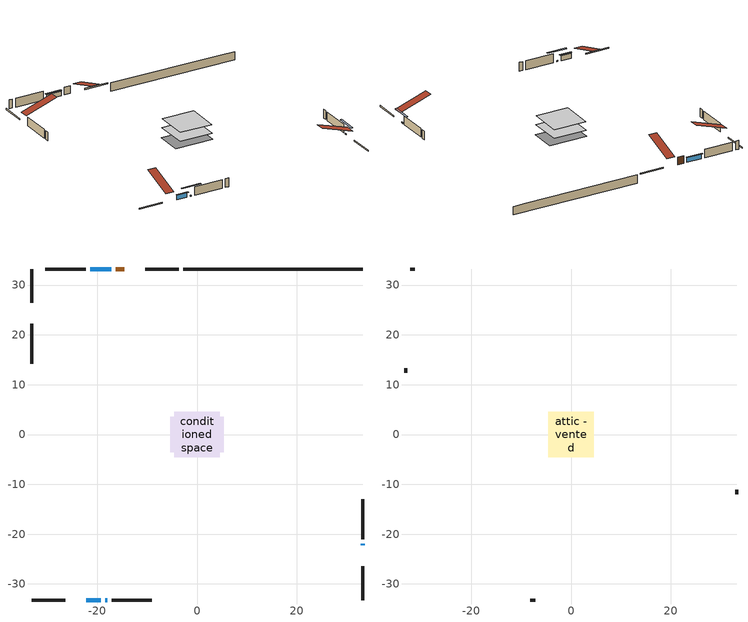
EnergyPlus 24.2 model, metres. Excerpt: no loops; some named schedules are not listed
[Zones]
conditioned space
 floor adiabatic (AdiabaticFloorConstruction): -4.6,-4.6 -4.6,4.6 4.6,4.6 4.6,-4.6 z0.54
 floor foundation (Slab1 construction): -5.4,-3.59 -5.4,3.59 5.4,3.59 5.4,-3.59 z-1.75
 wall outside (RimJoist1 construction): -3.69,33.21 -10.43,33.21 / -33.21,-33.21 -26.47,-33.21 / -33.21,33.21 -33.21,26.47 / 33.21,-33.21 33.21,-26.47 z0.54:0.84
 wall outside (AdiabaticWallConstruction 1): -14.63,33.21 -16.31,33.21 z0.54:2.57
 wall outside (AdiabaticWallConstruction): -17.24,33.21 -21.44,33.21 z0.54:1.77; -22.27,-33.21 -19.32,-33.21 z0.54:1.84; 33.21,-22.27 33.21,-21.92 / -18.39,-33.21 -18.05,-33.21 z0.54:0.84
 wall outside (Wall1 construction): -22.36,33.21 -30.4,33.21 / -17.12,-33.21 -9.08,-33.21 / -33.21,22.27 -33.21,14.23 / 33.21,-21 33.21,-12.96 z0.54:2.98
 wall foundation (FoundationWall1 construction): -2.76,33.21,-1.75 -2.76,33.21,0.54 29.61,33.21,0.54 29.61,33.21,0.48 33.21,33.21,0.48 33.21,33.21,-1.75
 window (WindowConstruction): -17.24,33.21 -21.43,33.21 z0.54:1.77
 window (WindowConstruction 1): -22.27,-33.21 -19.32,-33.21 z0.54:1.84
 window (WindowConstruction 2): 33.21,-22.27 33.21,-21.93 z0.54:0.84
 window (WindowConstruction 3): -18.39,-33.21 -18.05,-33.21 z0.54:0.84
 door (Door): -14.63,33.21 -16.31,33.21 z0.54:2.57
 ceiling adiabatic (AdiabaticFloorConstruction): 4.6,-4.6 4.6,4.6 -4.6,4.6 -4.6,-4.6 z0.54
attic - vented
 floor to conditioned space (Floor1 construction Reversed): -4.56,-4.56 -4.56,4.56 4.56,4.56 4.56,-4.56 z2.98
 wall outside (Wall2 construction): -31.33,33.21 -32.28,33.21 / -8.15,-33.21 -7.2,-33.21 / -33.21,13.3 -33.21,12.35 / 33.21,-12.03 33.21,-11.08 z0.54:2.98
 roof outside (Roof1 construction): -13.7,33.21,2.98 -13.7,24.33,5.94 -11.36,24.33,5.94 -11.36,33.21,2.98; -23.2,-33.21,2.98 -23.2,-24.33,5.94 -25.54,-24.33,5.94 -25.54,-33.21,2.98; -33.21,23.2,2.98 -24.33,23.2,5.94 -24.33,25.54,5.94 -33.21,25.54,2.98; 33.21,-23.2,2.98 24.33,-23.2,5.94 24.33,-25.54,5.94 33.21,-25.54,2.98
shading: -21.64,33.21 -17.04,33.21 -17.04,33.62 -21.64,33.62 z1.97; -19.12,-33.21 -22.47,-33.21 -22.47,-33.62 -19.12,-33.62 z2.04; 33.21,-19.29 33.21,-24.91 33.62,-24.91 33.62,-19.29 z3.48; -15.41,-33.21 -21.03,-33.21 -21.03,-33.62 -15.41,-33.62 z3.48
[Building]
Building 1: Terrain=Suburbs
[Site:Location]
Winnipeg Intl AP_MB: Latitude {deg}=49.91; Longitude {deg}=-97.24; Time Zone {hr}=-6; Elevation {m}=239; Keep Site Location Information=Yes
[Site:GroundTemperature:Shallow]
-2.46526, -5.11642, -5.32873, -4.07063, 0.979979, 6.00706, 10.3653, 13.1261, 13.3606, 11.1152, 6.8681, 1.99523
[Site:WaterMainsTemperature]
Calculation Method=Schedule; Temperature Schedule=mains temperature schedule
[Material] Roughness=Rough; Thermal Absorptance=0.9
Name | Thickness {m} | Conductivity {W/m-K} | Density {kg/m3} | Specific Heat {J/kg-K} | Solar Absorptance | Visible Absorptance
asphalt or fiberglass shingles | 0.00635 | 0.162714 | 1121.4 | 1465.45 | 0.84 | 0.84
ceiling loosefill ins | 0.0846667 | 0.0480833 | 16.02 | 1046.75 | 0.7 | 0.7
ceiling stud and cavity | 0.1397 | 0.101195 | 65.682 | 1177.47 | 0.7 | 0.7
concrete 4.0 in. | 0.1016 | 1.803125 | 2242.8 | 837.4 | 0.7 | 0.7
concrete 8.0 in. | 0.2032 | 1.803125 | 2242.8 | 837.4 | 0.7 | 0.7
door material | 0.04445 | 0.053851 | 512.64 | 1214.23 | 0.7 | 0.7
exterior vertical ins | 0.0221917 | 0.029427 | 32.04 | 1214.23 | 0.7 | 0.7
floor covering | 0.0127 | 0.0433444 | 54.468 | 1339.84 | 0.6 | 0.6
floor rigid ins; wall rigid ins | 0.512978 | 0.029427 | 32.04 | 1214.23 | 0.7 | 0.7
floor stud and cavity | 0.1397 | 1.75129 | 37.0049 | 1207.88 | 0.7 | 0.7
furniture material conditioned space 1 | 0.1524 | 0.115458 | 640.8 | 1214.23 | 0.6 | 0.6
gypsum board | 0.0127 | 0.160291 | 801 | 837.4 | 0.6 | 0.6
gypsum board 1 | 0.0127 | 0.160291 | 801 | 837.4 | 0.7 | 0.7
osb sheathing 0.5 in. | 0.0127 | 0.115458 | 512.64 | 1214.23 | 0.7 | 0.7
osb sheathing 0.75 in. | 0.01905 | 0.115458 | 512.64 | 1214.23 | 0.7 | 0.7
osb sheathing 2.0 in. | 0.0508 | 0.115458 | 512.64 | 1214.23 | 0.7 | 0.7
rim joist stud and cavity | 0.0508 | 0.175295 | 125.044 | 1163.47 | 0.6 | 0.6
wall stud and cavity | 0.1397 | 0.115823 | 139.0536 | 1170.24 | 0.7 | 0.7
wall stud and cavity 1 | 0.0889 | 6.9971 | 50.32683 | 1063.81 | 0.6 | 0.6
wall stud and cavity 2 | 0.0889 | 0.380278 | 52.3479 | 1209.89 | 0.7 | 0.7
wall stud and cavity 3 | 0.0889 | 0.391764 | 83.0341 | 1211.67 | 0.7 | 0.7
wood siding | 0.0254 | 0.102417 | 544.68 | 1172.36 | 0.4 | 0.4
wood siding 1 | 0.00254 | 0.102417 | 544.68 | 1172.36 | 0.4 | 0.4
wood siding 2; wood siding 3; wood siding 4 | 0.0254 | 0.102417 | 544.68 | 1172.36 | 0.7 | 0.7
[WindowMaterial:SimpleGlazingSystem]
Name | U-Factor {W/m2-K} | Solar Heat Gain Coefficient
WindowMaterial | 3.61291 | 0.7
WindowMaterial 1 | 3.5726 | 0.7
WindowMaterial 2 | 2.67945 | 0.43
WindowMaterial 3 | 3.07009 | 0.43
[Construction]
AdiabaticFloorConstruction: floor stud and cavity, floor rigid ins, osb sheathing 0.75 in., floor covering
AdiabaticWallConstruction: wood siding 3, wall rigid ins, wall stud and cavity 2, gypsum board
AdiabaticWallConstruction 1: wood siding 4, wall rigid ins, wall stud and cavity 2, gypsum board
Door: door material
Floor1 construction Reversed: gypsum board, ceiling stud and cavity, ceiling loosefill ins
FoundationWall1 construction: concrete 8.0 in., gypsum board 1
furniture construction conditioned space 1: furniture material conditioned space 1
PartitionWallConstruction: gypsum board, wall stud and cavity 3, gypsum board
RimJoist1 construction: wood siding 2, osb sheathing 2.0 in., rim joist stud and cavity
Roof1 construction: asphalt or fiberglass shingles
Slab1 construction: concrete 4.0 in.
Wall1 construction: wood siding, osb sheathing 0.5 in., wall stud and cavity, gypsum board
Wall2 construction: wood siding 1, wall stud and cavity 1
WindowConstruction: WindowMaterial
WindowConstruction 1: WindowMaterial 1
WindowConstruction 2: WindowMaterial 2
WindowConstruction 3: WindowMaterial 3
[Zone] Multiplier=1; Part of Total Floor Area=Yes
Name | Volume {m3}
attic - vented | 39.9615
conditioned space | 405.4
[Space]
Name | Zone | Volume {m3}
attic - vented 1 | attic - vented | 39.9615
conditioned space 1 | conditioned space | 405.4
[ZoneInfiltration:EffectiveLeakageArea]
infil attic - vented 1: Zone or Space=attic - vented 1; Schedule=Always On Discrete; Effective Air Leakage Area {cm2}=2771.67; Stack Coefficient=0.000375432; Wind Coefficient=1.30914e-05
[ZoneMixing]
whole house fan mix: Zone or Space=attic - vented; Schedule=Always On Continuous; Design Flow Rate Calculation Method=Flow/Zone; Design Flow Rate {m3/s}=0; Source Zone or Space=conditioned space
[SurfaceProperty:ExposedFoundationPerimeter]
Slab1: Exposed Perimeter Calculation Method=TotalExposedPerimeter; Total Exposed Perimeter {m}=35.967
[InternalMass] Zone or ZoneList=conditioned space; Space or SpaceList=conditioned space 1
Name | Construction | Surface Area {m2}
furniture mass conditioned space 1 | furniture construction conditioned space 1 | 64.8801
partition wall mass | PartitionWallConstruction | 162.2
[Lights]
interior lighting: Zone or ZoneList or Space or SpaceList=conditioned space 1; Schedule=interior lighting schedule; Design Level Calculation Method=LightingLevel; Lighting Level {W}=343.2; Return Air Fraction=0; Fraction Radiant=0.6; Fraction Visible=0.2; Fraction Replaceable=1
[People]
occupants: Zone or ZoneList or Space or SpaceList=conditioned space 1; Number of People Schedule=occupants schedule; Number of People Calculation Method=People; Number of People=3; Fraction Radiant=0.314171; Sensible Heat Fraction=0.56303; Activity Level Schedule=occupants activity schedule; Carbon Dioxide Generation Rate {m3/s-W}=0; Enable ASHRAE 55 Comfort Warnings=No; Mean Radiant Temperature Calculation Type=EnclosureAveraged
[ElectricEquipment] Zone or ZoneList or Space or SpaceList=conditioned space 1; Design Level Calculation Method=EquipmentLevel
Name | Schedule | Design Level {W} | Fraction Latent | Fraction Radiant | Fraction Lost
clothes dryer | clothes dryer schedule | 140.772 | 0.015 | 0.081 | 0.85
clothes washer | clothes washer schedule | 32.1985 | 0.03 | 0.162 | 0.7
cooking range | cooking range schedule | 215.147 | 0.08 | 0.432 | 0.2
dishwasher | dishwasher schedule | 66.8632 | 0.3 | 0.18 | 0.4
fridge | fridge schedule | 72.9452 | 0 | 0.6 | 0
mech vent house fan | mech vent house fan schedule | 10 | 0 | 0 | 1
mech vent house fan cfis | mech vent house fan cfis schedule | 0 | 0 | 0 | 0
misc plug loads | misc plug loads schedule | 494.7 | 0.045 | 0.513 | 0.1
whole house fan | Always On Discrete | 0 | 0 | 0 | 1
[OtherEquipment] Zone or ZoneList or Space or SpaceList=conditioned space 1; Design Level Calculation Method=EquipmentLevel
Name | Fuel Type | Schedule | Design Level {W} | Fraction Latent | Fraction Radiant | Fraction Lost
clothes dryer 1 | Electricity | clothes dryer schedule | 0 | 0.015 | 0.081 | 0.85
cooking range 1 | Electricity | cooking range schedule | 0 | 0.08 | 0.432 | 0.2
general water use latent | None | general water use schedule | 62.594 | 1 | 0 | 0
general water use sensible | None | general water use schedule | -61.6891 | 0 | 0.6 | 0
mech vent house fan latent load | None | Always On Discrete | 0 | 1 | 0 | 0
mech vent house fan sensible load | None | Always On Discrete | 0 | 0 | 0 | 0
water heater energy adjustment1 | Electricity | Always On Discrete | 0.01 | 0 | 0 | 1
[ZoneInfiltration:DesignFlowRate] Zone or ZoneList or Space or SpaceList=conditioned space 1; Schedule=Always On Discrete; Design Flow Rate Calculation Method=Flow/Zone; Design Flow Rate {m3/s}=0
infil flow; natural vent flow; whole house fan flow
[AvailabilityManager:Scheduled]
central ac and furnace airloop Availability Manager: Schedule=Always On Discrete
[Foundation:Kiva]
Foundation Kiva 1: Initial Indoor Air Temperature {C}=21; Wall Height Above Grade {m}=0.539984; Wall Depth Below Slab {m}=0.2032; Custom Block Material Name 1=exterior vertical ins; Custom Block Depth 1 {m}=2.28999; Custom Block X Position 1 {m}=0.2159; Custom Block Z Position 1 {m}=0
[Foundation:Kiva:Settings]
Soil Conductivity {W/m-K}=0.849921; Soil Density {kg/m3}=1842.3; Soil Specific Heat {J/kg-K}=418.7; Ground Solar Absorptivity=0.9; Ground Thermal Absorptivity=0.9; Ground Surface Roughness {m}=0.03; Far-Field Width {m}=40; Deep-Ground Boundary Condition=ZeroFlux; Deep-Ground Depth {m}=40; Minimum Cell Dimension {m}=0.2; Maximum Cell Growth Coefficient=3; Simulation Timestep=Timestep
[Exterior:Lights]
exterior lighting: Schedule=exterior lighting schedule; Design Level {W}=75.6
[EnergyManagementSystem:GlobalVariable]
central_ac_and_furnace_airloop_Fan_RTF
infil_program_Qfan
infil_program_Qinf
natural_vent_program_Qnv
natural_vent_program_Qwhf
[EnergyManagementSystem:Sensor]
Name | Output:Variable or Output:Meter Index Key | Output:Variable or Output:Meter
airflow_gain | infil flow | Infiltration Sensible Heat Gain Energy
airflow_gain_1 | natural vent flow | Infiltration Sensible Heat Gain Energy
airflow_gain_2 | whole house fan flow | Infiltration Sensible Heat Gain Energy
airflow_loss | infil flow | Infiltration Sensible Heat Loss Energy
airflow_loss_1 | natural vent flow | Infiltration Sensible Heat Loss Energy
airflow_loss_2 | whole house fan flow | Infiltration Sensible Heat Loss Energy
clg_load_cond |  | Cooling:EnergyTransfer:Zone:CONDITIONED SPACE
clg_sp_s; clg_sp_s_1 | cooling setpoint | Schedule Value
clothes_dryer_exhaust_0_sch_s | clothes dryer exhaust 0 schedule | Schedule Value
cool_season | cooling season schedule | Schedule Value
htg_load_cond |  | Heating:EnergyTransfer:Zone:CONDITIONED SPACE
htg_sp_s; htg_sp_s_1 | heating setpoint | Schedule Value
ig_ee_conv | clothes dryer | Electric Equipment Convective Heating Energy
ig_ee_conv_2 | cooking range | Electric Equipment Convective Heating Energy
ig_ee_conv_4 | fridge | Electric Equipment Convective Heating Energy
ig_ee_conv_5 | misc plug loads | Electric Equipment Convective Heating Energy
ig_ee_conv_6 | whole house fan | Electric Equipment Convective Heating Energy
ig_ee_rad | clothes dryer | Electric Equipment Radiant Heating Energy
ig_ee_rad_2 | cooking range | Electric Equipment Radiant Heating Energy
ig_ee_rad_4 | fridge | Electric Equipment Radiant Heating Energy
ig_ee_rad_5 | misc plug loads | Electric Equipment Radiant Heating Energy
ig_ee_rad_6 | whole house fan | Electric Equipment Radiant Heating Energy
ig_lgt_conv | interior lighting | Lights Convective Heating Energy
ig_lgt_rad | interior lighting | Lights Radiant Heating Energy
ig_lgt_vis | interior lighting | Lights Visible Radiation Heating Energy
ig_oe_conv | clothes dryer 1 | Other Equipment Convective Heating Energy
ig_oe_conv_1 | cooking range 1 | Other Equipment Convective Heating Energy
ig_oe_conv_2 | general water use latent | Other Equipment Convective Heating Energy
ig_oe_conv_3 | general water use sensible | Other Equipment Convective Heating Energy
ig_oe_conv_4 | water heater energy adjustment1 | Other Equipment Convective Heating Energy
ig_oe_rad | clothes dryer 1 | Other Equipment Radiant Heating Energy
ig_oe_rad_1 | cooking range 1 | Other Equipment Radiant Heating Energy
ig_oe_rad_2 | general water use latent | Other Equipment Radiant Heating Energy
ig_oe_rad_3 | general water use sensible | Other Equipment Radiant Heating Energy
ig_oe_rad_4 | water heater energy adjustment1 | Other Equipment Radiant Heating Energy
ig_ppl_conv | occupants | People Convective Heating Energy
ig_ppl_rad | occupants | People Radiant Heating Energy
im_conv | furniture mass conditioned space 1 | Surface Inside Face Convection Heat Gain Energy
im_conv_1 | partition wall mass | Surface Inside Face Convection Heat Gain Energy
im_ig | furniture mass conditioned space 1 | Surface Inside Face Internal Gains Radiation Heat Gain Energy
im_ig_1 | partition wall mass | Surface Inside Face Internal Gains Radiation Heat Gain Energy
im_lgt | furniture mass conditioned space 1 | Surface Inside Face Lights Radiation Heat Gain Energy
im_lgt_1 | partition wall mass | Surface Inside Face Lights Radiation Heat Gain Energy
im_sol | furniture mass conditioned space 1 | Surface Inside Face Solar Radiation Heat Gain Energy
im_sol_1 | partition wall mass | Surface Inside Face Solar Radiation Heat Gain Energy
im_surf | furniture mass conditioned space 1 | Surface Inside Face Net Surface Thermal Radiation Heat Gain Energy
im_surf_1 | partition wall mass | Surface Inside Face Net Surface Thermal Radiation Heat Gain Energy
mv_conv | mech vent house fan | Electric Equipment Convective Heating Energy
mv_conv_1 | mech vent house fan cfis | Electric Equipment Convective Heating Energy
mv_conv_2 | mech vent house fan latent load | Other Equipment Convective Heating Energy
mv_conv_3 | mech vent house fan sensible load | Other Equipment Convective Heating Energy
mv_rad | mech vent house fan | Electric Equipment Radiant Heating Energy
mv_rad_1 | mech vent house fan cfis | Electric Equipment Radiant Heating Energy
mv_rad_2 | mech vent house fan latent load | Other Equipment Radiant Heating Energy
mv_rad_3 | mech vent house fan sensible load | Other Equipment Radiant Heating Energy
natural_vent_s | natural vent schedule | Schedule Value
out_pb_s |  | Site Outdoor Air Barometric Pressure
out_wt_s |  | Site Outdoor Air Humidity Ratio
site_vw_s |  | Site Wind Speed
ss_back_out | Window1 | Surface Window Shortwave from Zone Back Out Window Heat Transfer Rate
ss_back_out_1 | Window4 | Surface Window Shortwave from Zone Back Out Window Heat Transfer Rate
ss_back_out_2 | Window6 | Surface Window Shortwave from Zone Back Out Window Heat Transfer Rate
ss_back_out_3 | Window7 | Surface Window Shortwave from Zone Back Out Window Heat Transfer Rate
ss_conv | Door1 | Surface Inside Face Convection Heat Gain Energy
ss_conv_1 | Window1 | Surface Inside Face Convection Heat Gain Energy
ss_conv_2 | Window4 | Surface Inside Face Convection Heat Gain Energy
ss_conv_3 | Window6 | Surface Inside Face Convection Heat Gain Energy
ss_conv_4 | Window7 | Surface Inside Face Convection Heat Gain Energy
ss_ig | Door1 | Surface Inside Face Internal Gains Radiation Heat Gain Energy
ss_ig_1 | Window1 | Surface Inside Face Internal Gains Radiation Heat Gain Energy
ss_ig_2 | Window4 | Surface Inside Face Internal Gains Radiation Heat Gain Energy
ss_ig_3 | Window6 | Surface Inside Face Internal Gains Radiation Heat Gain Energy
ss_ig_4 | Window7 | Surface Inside Face Internal Gains Radiation Heat Gain Energy
ss_lgt | Door1 | Surface Inside Face Lights Radiation Heat Gain Energy
ss_sol | Door1 | Surface Inside Face Solar Radiation Heat Gain Energy
ss_surf | Door1 | Surface Inside Face Net Surface Thermal Radiation Heat Gain Energy
ss_surf_1 | Window1 | Surface Inside Face Net Surface Thermal Radiation Heat Gain Energy
ss_surf_2 | Window4 | Surface Inside Face Net Surface Thermal Radiation Heat Gain Energy
ss_surf_3 | Window6 | Surface Inside Face Net Surface Thermal Radiation Heat Gain Energy
ss_surf_4 | Window7 | Surface Inside Face Net Surface Thermal Radiation Heat Gain Energy
ss_trans_in | Window1 | Surface Window Transmitted Solar Radiation Rate
ss_trans_in_1 | Window4 | Surface Window Transmitted Solar Radiation Rate
ss_trans_in_2 | Window6 | Surface Window Transmitted Solar Radiation Rate
ss_trans_in_3 | Window7 | Surface Window Transmitted Solar Radiation Rate
ss_trans_out | Window1 | Surface Inside Face Initial Transmitted Diffuse Transmitted Out Window Solar Radiation Rate
ss_trans_out_1 | Window4 | Surface Inside Face Initial Transmitted Diffuse Transmitted Out Window Solar Radiation Rate
ss_trans_out_2 | Window6 | Surface Inside Face Initial Transmitted Diffuse Transmitted Out Window Solar Radiation Rate
ss_trans_out_3 | Window7 | Surface Inside Face Initial Transmitted Diffuse Transmitted Out Window Solar Radiation Rate
s_conv | Floor1 | Surface Inside Face Convection Heat Gain Energy
s_conv_1 | FoundationWall1 | Surface Inside Face Convection Heat Gain Energy
s_conv_10 | Wall1:180 | Surface Inside Face Convection Heat Gain Energy
s_conv_11 | Wall1:270 | Surface Inside Face Convection Heat Gain Energy
s_conv_12 | Wall1:90 | Surface Inside Face Convection Heat Gain Energy
s_conv_2 | inferred conditioned ceiling | Surface Inside Face Convection Heat Gain Energy
s_conv_3 | inferred conditioned floor | Surface Inside Face Convection Heat Gain Energy
s_conv_4 | RimJoist1:0 | Surface Inside Face Convection Heat Gain Energy
s_conv_5 | RimJoist1:180 | Surface Inside Face Convection Heat Gain Energy
s_conv_6 | RimJoist1:270 | Surface Inside Face Convection Heat Gain Energy
s_conv_7 | RimJoist1:90 | Surface Inside Face Convection Heat Gain Energy
s_conv_8 | Slab1 | Surface Inside Face Convection Heat Gain Energy
s_conv_9 | Wall1:0 | Surface Inside Face Convection Heat Gain Energy
s_ig | Floor1 | Surface Inside Face Internal Gains Radiation Heat Gain Energy
s_ig_1 | FoundationWall1 | Surface Inside Face Internal Gains Radiation Heat Gain Energy
s_ig_10 | Wall1:180 | Surface Inside Face Internal Gains Radiation Heat Gain Energy
s_ig_11 | Wall1:270 | Surface Inside Face Internal Gains Radiation Heat Gain Energy
s_ig_12 | Wall1:90 | Surface Inside Face Internal Gains Radiation Heat Gain Energy
s_ig_2 | inferred conditioned ceiling | Surface Inside Face Internal Gains Radiation Heat Gain Energy
s_ig_3 | inferred conditioned floor | Surface Inside Face Internal Gains Radiation Heat Gain Energy
s_ig_4 | RimJoist1:0 | Surface Inside Face Internal Gains Radiation Heat Gain Energy
s_ig_5 | RimJoist1:180 | Surface Inside Face Internal Gains Radiation Heat Gain Energy
s_ig_6 | RimJoist1:270 | Surface Inside Face Internal Gains Radiation Heat Gain Energy
s_ig_7 | RimJoist1:90 | Surface Inside Face Internal Gains Radiation Heat Gain Energy
s_ig_8 | Slab1 | Surface Inside Face Internal Gains Radiation Heat Gain Energy
s_ig_9 | Wall1:0 | Surface Inside Face Internal Gains Radiation Heat Gain Energy
s_lgt | Floor1 | Surface Inside Face Lights Radiation Heat Gain Energy
s_lgt_1 | FoundationWall1 | Surface Inside Face Lights Radiation Heat Gain Energy
s_lgt_10 | Wall1:180 | Surface Inside Face Lights Radiation Heat Gain Energy
s_lgt_11 | Wall1:270 | Surface Inside Face Lights Radiation Heat Gain Energy
s_lgt_12 | Wall1:90 | Surface Inside Face Lights Radiation Heat Gain Energy
s_lgt_2 | inferred conditioned ceiling | Surface Inside Face Lights Radiation Heat Gain Energy
s_lgt_3 | inferred conditioned floor | Surface Inside Face Lights Radiation Heat Gain Energy
s_lgt_4 | RimJoist1:0 | Surface Inside Face Lights Radiation Heat Gain Energy
s_lgt_5 | RimJoist1:180 | Surface Inside Face Lights Radiation Heat Gain Energy
s_lgt_6 | RimJoist1:270 | Surface Inside Face Lights Radiation Heat Gain Energy
s_lgt_7 | RimJoist1:90 | Surface Inside Face Lights Radiation Heat Gain Energy
s_lgt_8 | Slab1 | Surface Inside Face Lights Radiation Heat Gain Energy
s_lgt_9 | Wall1:0 | Surface Inside Face Lights Radiation Heat Gain Energy
s_sol | Floor1 | Surface Inside Face Solar Radiation Heat Gain Energy
s_sol_1 | FoundationWall1 | Surface Inside Face Solar Radiation Heat Gain Energy
s_sol_10 | Wall1:180 | Surface Inside Face Solar Radiation Heat Gain Energy
s_sol_11 | Wall1:270 | Surface Inside Face Solar Radiation Heat Gain Energy
s_sol_12 | Wall1:90 | Surface Inside Face Solar Radiation Heat Gain Energy
s_sol_2 | inferred conditioned ceiling | Surface Inside Face Solar Radiation Heat Gain Energy
s_sol_3 | inferred conditioned floor | Surface Inside Face Solar Radiation Heat Gain Energy
s_sol_4 | RimJoist1:0 | Surface Inside Face Solar Radiation Heat Gain Energy
s_sol_5 | RimJoist1:180 | Surface Inside Face Solar Radiation Heat Gain Energy
s_sol_6 | RimJoist1:270 | Surface Inside Face Solar Radiation Heat Gain Energy
s_sol_7 | RimJoist1:90 | Surface Inside Face Solar Radiation Heat Gain Energy
s_sol_8 | Slab1 | Surface Inside Face Solar Radiation Heat Gain Energy
s_sol_9 | Wall1:0 | Surface Inside Face Solar Radiation Heat Gain Energy
s_surf | Floor1 | Surface Inside Face Net Surface Thermal Radiation Heat Gain Energy
s_surf_1 | FoundationWall1 | Surface Inside Face Net Surface Thermal Radiation Heat Gain Energy
s_surf_10 | Wall1:180 | Surface Inside Face Net Surface Thermal Radiation Heat Gain Energy
s_surf_11 | Wall1:270 | Surface Inside Face Net Surface Thermal Radiation Heat Gain Energy
s_surf_12 | Wall1:90 | Surface Inside Face Net Surface Thermal Radiation Heat Gain Energy
s_surf_2 | inferred conditioned ceiling | Surface Inside Face Net Surface Thermal Radiation Heat Gain Energy
s_surf_3 | inferred conditioned floor | Surface Inside Face Net Surface Thermal Radiation Heat Gain Energy
s_surf_4 | RimJoist1:0 | Surface Inside Face Net Surface Thermal Radiation Heat Gain Energy
s_surf_5 | RimJoist1:180 | Surface Inside Face Net Surface Thermal Radiation Heat Gain Energy
s_surf_6 | RimJoist1:270 | Surface Inside Face Net Surface Thermal Radiation Heat Gain Energy
s_surf_7 | RimJoist1:90 | Surface Inside Face Net Surface Thermal Radiation Heat Gain Energy
s_surf_8 | Slab1 | Surface Inside Face Net Surface Thermal Radiation Heat Gain Energy
s_surf_9 | Wall1:0 | Surface Inside Face Net Surface Thermal Radiation Heat Gain Energy
[EnergyManagementSystem:Actuator]
Name | Actuated Component Unique | Actuated Component Type | Actuated Component Control Type
fridge_schedule_act | fridge schedule | Schedule:Constant | Schedule Value
infil_flow_act | infil flow | Zone Infiltration | Air Exchange Flow Rate
mech_vent_house_fan_cfis_act | mech vent house fan cfis | ElectricEquipment | Electricity Rate
mech_vent_house_fan_latent_load_act | mech vent house fan latent load | OtherEquipment | Power Level
mech_vent_house_fan_sensible_load_act | mech vent house fan sensible load | OtherEquipment | Power Level
natural_vent_flow_act | natural vent flow | Zone Infiltration | Air Exchange Flow Rate
water_heater_ec_adj_act | water heater energy adjustment1 | OtherEquipment | Power Level
whole_house_fan_act | whole house fan | ElectricEquipment | Electricity Rate
whole_house_fan_flow_act | whole house fan flow | Zone Infiltration | Air Exchange Flow Rate
whole_house_fan_mix_act | whole house fan mix | ZoneMixing | Air Exchange Flow Rate
[EnergyManagementSystem:Program]
central_ac_and_furnace_supply_fan_disaggregate_program: Set central_ac_and_furnace_supply_fan_clg = 0; If central_ac_and_furnace_clg_coil_s > 0; Set central_ac_and_furnace_supply_fan_clg = central_ac_and_furnace_supply_fan_s; EndIf
central_ac_and_furnace_supply_fan_disaggregate_program_1: Set central_ac_and_furnace_supply_fan_primary_htg = 0; If central_ac_and_furnace_htg_coil_s > 0; Set central_ac_and_furnace_supply_fan_primary_htg = central_ac_and_furnace_supply_fan_s_1; EndIf
